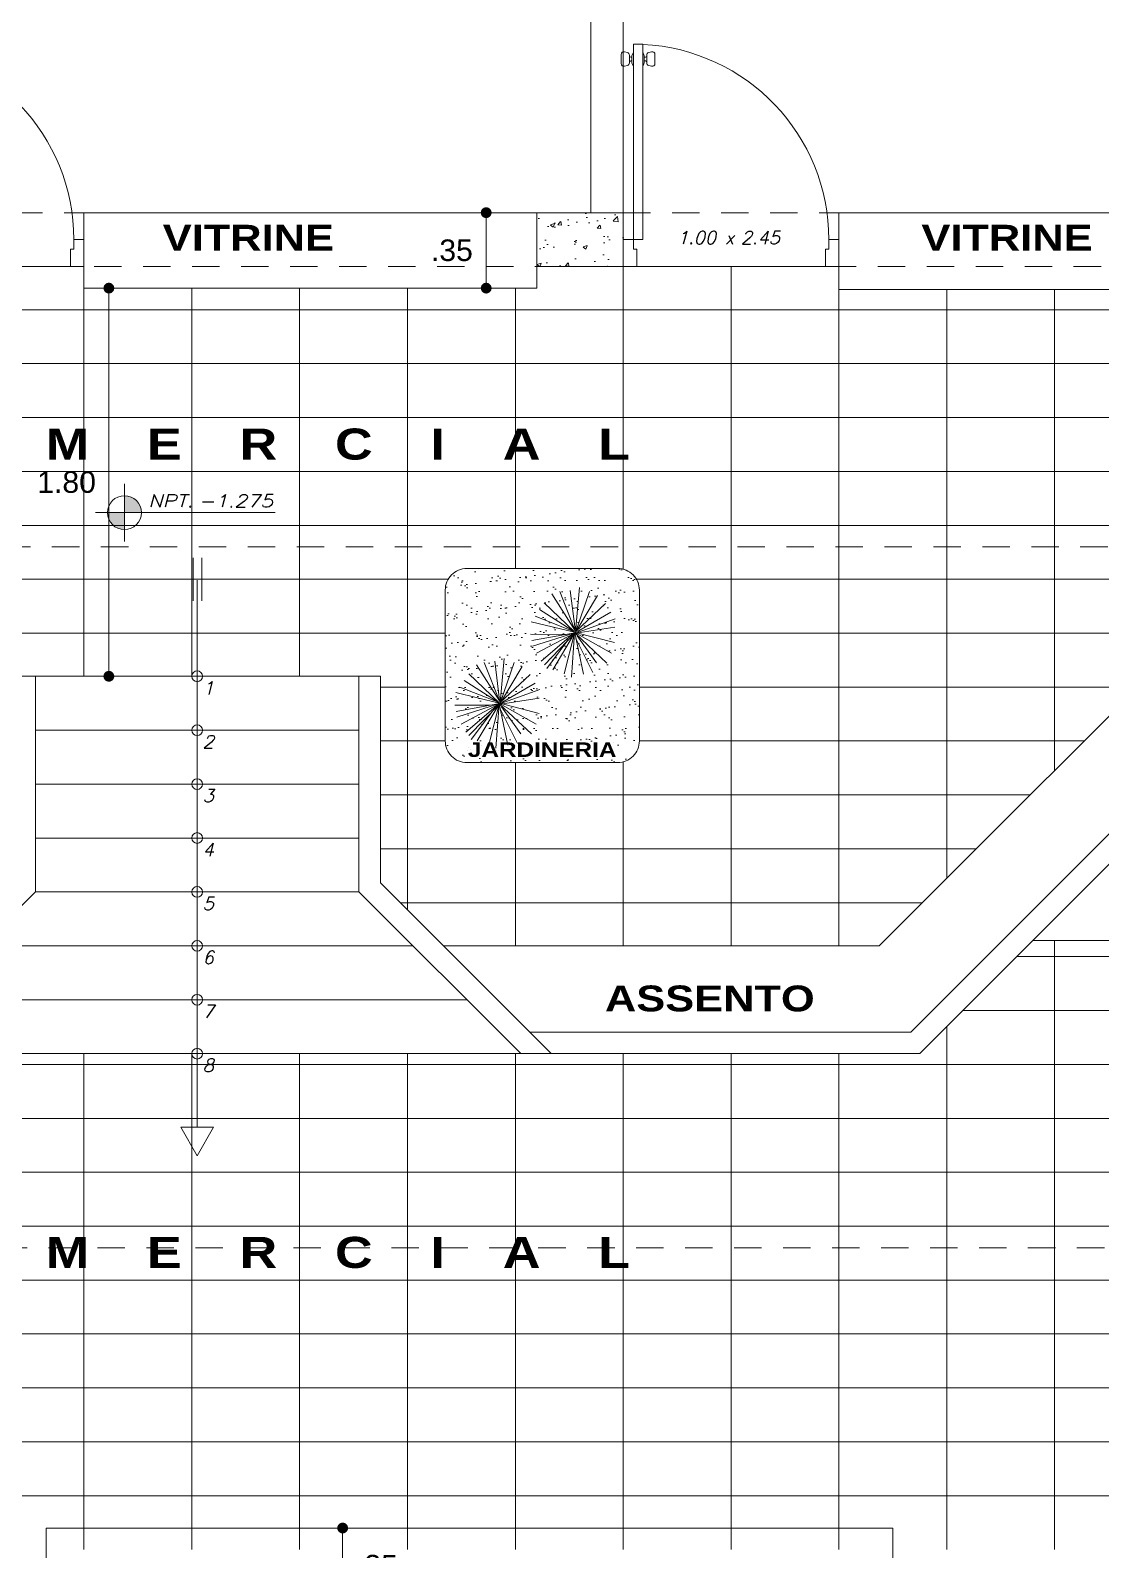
# Model space of a CAD drawing. Header units: millimetres. Extents: x 2178 to 2304, y 1220 to 1359.
# Drawn here: x 2200.78 to 2205.74, y 1334.32 to 1341.37 of the extents above; entities that cross this region are included whole.
import ezdxf
from ezdxf.enums import TextEntityAlignment as Align

# ---------------------------------------------------------------- set-up
doc = ezdxf.new("R2010")
doc.units = ezdxf.units.MM
doc.linetypes.add('HIDDEN', pattern=[9.525, 6.35, -3.175])
doc.layers.get('0').update_dxf_attribs({"lineweight": 0})
for name, color, linetype, lineweight in [('carpinteria', 12, 'Continuous', 5), ('COTAS', 40, 'Continuous', 20), ('ESCALERA', 71, 'Continuous', 9), ('PLUMA 1', 46, 'Continuous', 13), ('PLUMA 2', 94, 'Continuous', 15), ('PLUMA 7', 10, 'Continuous', 0), ('PROY', 13, 'HIDDEN', 13), ('TEXTO', 5, 'Continuous', 18), ('TEXTOS', 42, 'Continuous', 13), ('vegetacio', 62, 'Continuous', 5)]:
    doc.layers.add(name, color=color, linetype=linetype, lineweight=lineweight)
doc.layers.add('pisos....', color=7, linetype='Continuous', lineweight=5, true_color=0x7c7f7e)
doc.styles.add('ARIAL', font='arial.ttf')
doc.styles.add('ARIAL-N', font='arialbd.ttf')
doc.styles.add('SIMPLEX', font='simplex.shx', dxfattribs={"width": 1.2, "oblique": 15})
doc.dimstyles.new('RPM 50', dxfattribs={"dimtxt": 0.1, "dimasz": 0.05, "dimexe": 0.0885, "dimexo": 0.1535, "dimgap": 0.071, "dimtad": 2, "dimtih": 1, "dimtoh": 1, "dimzin": 4, "dimdsep": 46, "dimtxsty": 'ARIAL', "dimblk": 'DOT', "dimcen": 0.4, "dimdle": 0.25, "dimclrd": 8, "dimclre": 8, "dimclrt": 9, "dimadec": 0, "dimazin": 0, "dimtfac": 1, "dimtix": 1, "dimtmove": 0, "dimatfit": 3, "dimldrblk": 'DOT', "dimfxl": 0.5, "dimfxlon": 1, "dimlwd": 0, "dimlwe": 0, "dimarcsym": 0})

# ---------------------------------------------------------------- blocks, each defined once
blk = doc.blocks.new('puerta de 0.80')
for p, q in [((0, 0.7579), (0, 0.8079)), ((0, 0.0579), (0, 0.8079)), ((0.1, 0.7704), (0.1, 0.8079)), ((0, 0.7579), (0.065, 0.7579)), ((0.065, 0.7579), (0.065, 0.7704)), ((0.065, 0.7704), (0.1, 0.7704)), ((0.7434, 0.1132), (0.7462, 0.1025)), ((0.77, 0.1257), (0.753, 0.1257)), ((0.77, 0.1257), (0.787, 0.1257)), ((0.7966, 0.1132), (0.7938, 0.1025)), ((0, 0.0079), (0, 0.0579)), ((0, 0.0579), (0.065, 0.0579)), ((0.065, 0.0454), (0.065, 0.0579)), ((0.1, 0.0804), (0.825, 0.0804)), ((0.1, 0.0454), (0.1, 0.0804)), ((0.7821, 0.0951), (0.7559, 0.0951)), ((0.7559, 0.0951), (0.7579, 0.0951)), ((0.7821, 0.0855), (0.7559, 0.0855)), ((0.7629, 0.0901), (0.7629, 0.0855)), ((0.7771, 0.0901), (0.7771, 0.0855)), ((0.7841, 0.0951), (0.7821, 0.0951)), ((0.825, 0.0804), (0.825, 0.0454)), ((0.1, 0.0454), (0.065, 0.0454)), ((0.825, 0.0454), (0.1, 0.0454)), ((0.1, 0.0454), (0.1, 0.0079)), ((0.7434, 0.0126), (0.7462, 0.0232)), ((0.77, 0), (0.753, 0)), ((0.7821, 0.0403), (0.7559, 0.0403)), ((0.7821, 0.0306), (0.7559, 0.0306)), ((0.7559, 0.0306), (0.7579, 0.0306)), ((0.7629, 0.0356), (0.7629, 0.0403)), ((0.77, 0), (0.787, 0)), ((0.825, 0.0454), (0.772, 0.0454)), ((0.7771, 0.0356), (0.7771, 0.0403)), ((0.7841, 0.0306), (0.7821, 0.0306)), ((0.7966, 0.0126), (0.7938, 0.0232))]:
    blk.add_line(p, q)
at = {"linetype": 'Continuous', "lineweight": 0}
for p, q in [((0.7559, 0.0855), (0.7419, 0.0804)), ((0.7821, 0.0855), (0.796, 0.0804)), ((0.7559, 0.0403), (0.7419, 0.0454)), ((0.7821, 0.0403), (0.796, 0.0454))]:
    blk.add_line(p, q, dxfattribs=at)
for centre, radius, start, end in [((0.1, 0.0454), 0.725, 2.7671, 90), ((0.753, 0.1157), 0.01, 90, 195), ((0.787, 0.1157), 0.01, 345, 90), ((0.7559, 0.1051), 0.01, 195, 270), ((0.7579, 0.0901), 0.005, 0, 90), ((0.7821, 0.0901), 0.005, 90, 180), ((0.7841, 0.1051), 0.01, 270, 345), ((0.753, 0.01), 0.01, 165, 270), ((0.7559, 0.0206), 0.01, 90, 165), ((0.7579, 0.0356), 0.005, 270, 0), ((0.7821, 0.0356), 0.005, 180, 270), ((0.7841, 0.0206), 0.01, 15, 90), ((0.787, 0.01), 0.01, 270, 15)]:
    blk.add_arc(centre, radius, start, end)
blk = doc.blocks.new('P')
at = {"style": 'SIMPLEX', "oblique": 15}
blk.add_text('x', height=0.06, dxfattribs=at).set_placement((-0.017, 0.0255))
blk.add_attdef('L', text='', height=0.06, dxfattribs=at).set_placement((-0.0577, 0.0255), align=Align.RIGHT)
blk.add_attdef('H', (0.0581, 0.0255), '', height=0.06, dxfattribs=at)
blk = doc.blocks.new('Arbust11')
for p, q in [((0.038, 0.486), (-0.274, 0.822)), ((-0.162, 0.888), (0.038, 0.486)), ((0.038, 0.487), (-0.094, 0.94)), ((0.041, 0.482), (0.038, 0.935)), ((0.041, 0.545), (0.141, 0.941)), ((0.044, 0.486), (0.309, 0.872)), ((0.059, 0.52), (0.2, 0.847)), ((0.028, 0.486), (-0.374, 0.704)), ((-0.349, 0.748), (0.041, 0.486)), ((-0.062, 0.557), (-0.333, 0.794)), ((0.044, 0.479), (0.381, 0.779)), ((0.047, 0.479), (0.437, 0.676)), ((-0.433, 0.526), (0.044, 0.482)), ((0.031, 0.486), (-0.405, 0.61)), ((0.053, 0.489), (0.474, 0.514)), ((0.044, 0.482), (-0.427, 0.467)), ((-0.053, 0.479), (-0.427, 0.395)), ((0.041, 0.476), (-0.389, 0.267)), ((0.041, 0.47), (-0.336, 0.217)), ((0.041, 0.473), (-0.274, 0.158)), ((0.038, 0.467), (-0.212, 0.099)), ((0.05, 0.454), (-0.109, 0.021)), ((0.05, 0.464), (-0.022, 0.015)), ((0.047, 0.486), (0.499, 0.426)), ((0.05, 0.479), (0.29, 0.083)), ((0.05, 0.473), (0.43, 0.245)), ((0.053, 0.47), (0.194, 0.018)), ((0.053, 0.445), (0.091, 0.027)), ((0.056, 0.476), (0.365, 0.143)), ((0.072, 0.476), (0.465, 0.348))]:
    blk.add_line(p, q)
blk = doc.blocks.new('F1')
for points in [[(-0.1, 0.02), (0.1, 0.02)], [(-0.1, -0.02), (0.1, -0.02)]]:
    blk.add_lwpolyline(points)
blk = doc.blocks.new('N')
at = {"linetype": 'Continuous'}
h = blk.add_hatch(color=256, dxfattribs=at)
h.paths.add_polyline_path([(0, 0.1), (0, 0), (0.1, 0, 0.414214)])
h.paths.add_polyline_path([(-0.1, 0, 0.414214), (0, -0.1), (0, 0)])
for points in [[(0, 0.17), (0, -0.17)], [(-0.17, 0), (0.8871, 0)]]:
    blk.add_lwpolyline(points)
blk.add_circle((0, 0), 0.1)
at = {"color": 64, "style": 'SIMPLEX', "oblique": 15, "width": 1.2}
blk.add_text('NPT.', height=0.075, dxfattribs=at).set_placement((0.1398, 0.0314))
at = {"color": 64, "style": 'SIMPLEX', "oblique": 15, "width": 1.062312}
blk.add_attdef('NIV', text='', height=0.075, dxfattribs=at).set_placement((0.4349, 0.0314), (0.875, 0.0314), align=Align.FIT)
blk = doc.blocks.new('_DOT')
at = {"color": 0, "linetype": 'ByBlock'}
blk.add_line((-0.5, 0), (-1, 0), dxfattribs=at)
at = {"color": 0, "linetype": 'ByBlock', "const_width": 0.5}
blk.add_lwpolyline([(-0.25, 0, 1), (0.25, 0, 1)], format="xyb", close=True, dxfattribs=at)
blk = doc.blocks.new('*D922')
at = {"color": 8, "lineweight": 0, "transparency": 16777216}
for p, q in [((2202.8911, 1340.5197), (2202.8026, 1340.5197)), ((2202.8911, 1340.4697), (2202.8911, 1340.2197)), ((2202.8911, 1340.1697), (2202.8026, 1340.1697))]:
    blk.add_line(p, q, dxfattribs=at)
at = {"layer": 'Defpoints', "color": 0, "transparency": 16777216}
for p in [(2203.0042, 1340.5197), (2202.8911, 1340.1697), (2203.0042, 1340.1697)]:
    blk.add_point(p, dxfattribs=at)
at = {"color": 8, "lineweight": 0, "transparency": 16777216, "xscale": 0.05, "yscale": 0.05, "zscale": 0.05}
for p, rotation in [((2202.8911, 1340.5197), 90), ((2202.8911, 1340.1697), 270)]:
    blk.add_blockref('_DOT', p, dxfattribs=dict(at, rotation=rotation))
at = {"color": 9, "transparency": 16777216, "insert": (2202.7322, 1340.3447), "char_height": 0.1, "attachment_point": 5, "style": 'ARIAL'}
blk.add_mtext('.35', dxfattribs=at)
blk = doc.blocks.new('*D1099')
at = {"color": 8, "lineweight": 0, "transparency": 16777216}
for p, q in [((2201.142, 1340.1697), (2201.0535, 1340.1697)), ((2201.142, 1338.4197), (2201.142, 1340.1197)), ((2201.142, 1338.3697), (2201.0535, 1338.3697))]:
    blk.add_line(p, q, dxfattribs=at)
at = {"layer": 'Defpoints', "color": 0, "transparency": 16777216}
for p in [(2201.142, 1340.1697), (2201.2739, 1340.1697), (2201.2739, 1338.3697)]:
    blk.add_point(p, dxfattribs=at)
at = {"color": 8, "lineweight": 0, "transparency": 16777216, "xscale": 0.05, "yscale": 0.05, "zscale": 0.05}
for p, rotation in [((2201.142, 1340.1697), 90), ((2201.142, 1338.3697), 270)]:
    blk.add_blockref('_DOT', p, dxfattribs=dict(at, rotation=rotation))
at = {"color": 9, "transparency": 16777216, "insert": (2200.946, 1339.2697), "char_height": 0.1, "attachment_point": 5, "style": 'ARIAL'}
blk.add_mtext('1.80', dxfattribs=at)
blk = doc.blocks.new('*D1106')
at = {"color": 8, "lineweight": 0, "transparency": 16777216}
for p, q in [((2202.2258, 1334.4197), (2202.3143, 1334.4197)), ((2202.2258, 1334.1197), (2202.2258, 1334.3697)), ((2202.2258, 1334.0697), (2202.3143, 1334.0697))]:
    blk.add_line(p, q, dxfattribs=at)
at = {"layer": 'Defpoints', "color": 0, "transparency": 16777216}
for p in [(2202.1786, 1334.4197), (2202.2258, 1334.4197), (2202.1786, 1334.0697)]:
    blk.add_point(p, dxfattribs=at)
at = {"color": 8, "lineweight": 0, "transparency": 16777216, "xscale": 0.05, "yscale": 0.05, "zscale": 0.05}
for p, rotation in [((2202.2258, 1334.4197), 90), ((2202.2258, 1334.0697), 270)]:
    blk.add_blockref('_DOT', p, dxfattribs=dict(at, rotation=rotation))
at = {"color": 9, "transparency": 16777216, "insert": (2202.3848, 1334.2447), "char_height": 0.1, "attachment_point": 5, "style": 'ARIAL'}
blk.add_mtext('.35', dxfattribs=at)

msp = doc.modelspace()

# ---------------------------------------------------------------- hatches: boundary and pattern name
h = msp.add_hatch()
h.set_pattern_fill('AR-CONC', color=256, scale=0.001)
h.set_pattern_definition([(50, (1034.0931, -430.40647), (0.182184669, -0.015939086), [0.01905, -0.20955]), (355, (1034.0931, -430.40647), (-0.035243421, 0.191056845), [0.01524, -0.167640584]), (100.451445, (1034.10828, -430.4078), (0.146941247, 0.175117752), [0.016190009, -0.178090245]), (46.1842, (1034.0931, -430.35567), (0.27107904, -0.042042328), [0.028575, -0.314325]), (96.635558, (1034.11569, -430.35918), (0.237404134, 0.247426125), [0.024285023, -0.267135608]), (351.184151, (1034.0931, -430.35567), (0.237404134, 0.247426125), [0.022859967, -0.251459732]), (21, (1034.1185, -430.36837), (0.151614391, -0.102265198), [0.01905, -0.20955]), (326, (1034.1185, -430.36837), (0.061802028, 0.184187966), [0.01524, -0.16764]), (71.451445, (1034.13113, -430.3769), (0.21341642, 0.081922769), [0.016190009, -0.178089938]), (37.5, (1034.093096, -430.40647), (0.0030886033, 0.0845550389), [0, -0.165608, 0, -0.17018, 0, -0.168275]), (7.5, (1034.0931, -430.40647), (0.0668196625, 0.100180575), [0, -0.097028, 0, -0.161798, 0, -0.064135]), (327.5, (1034.036454, -430.40647), (0.1355905952, -0.005728744), [0, -0.0635, 0, -0.19812, 0, -0.26289]), (317.5, (1034.01105, -430.40647), (0.1481291814, 0.025426491), [0, -0.08255, 0, -0.131572, 0, -0.18669])])
h.paths.add_polyline_path([(2203.5263, 1340.2697), (2203.5263, 1340.5197), (2203.1263, 1340.5197), (2203.1263, 1340.2697)])
h = msp.add_hatch()
h.set_pattern_fill('AR-SAND', color=256, scale=0.002)
h.set_pattern_definition([(37.5, (1019.093096, -426.95647), (-0.0032000626, 0.0978826475), [0, -0.077216, 0, -0.08636, 0, -0.08255]), (7.5, (1019.0931, -426.95647), (0.089904657, 0.14336502), [0, -0.041656, 0, -0.069596, 0, -0.02667]), (327.5, (1019.03061, -426.95647), (0.158198474, 0.000287437), [0, -0.0254, 0, -0.09144, 0, -0.11938]), (317.5, (1019.03061, -426.95647), (0.1527112905, 0.044585865), [0, -0.0127, 0, -0.059944, 0, -0.06858])])
h.paths.add_polyline_path([(2203.5013, 1337.9697, 0.414214), (2203.6013, 1338.0697), (2203.6013, 1338.7697, 0.414214), (2203.5013, 1338.8697), (2202.8013, 1338.8697, 0.414214), (2202.7013, 1338.7697), (2202.7013, 1338.0697, 0.414214), (2202.8013, 1337.9697)])
h.paths.add_polyline_path([(2203.2883, 1338.5617), (2203.286, 1338.5587), (2203.2915, 1338.5637), (2203.2907, 1338.5637)], flags=16)

# ---------------------------------------------------------------- linework, layer by layer
for points in [[(2203.1263, 1340.1697), (2201.0263, 1340.1697), (2201.0263, 1340.5197), (2203.1263, 1340.5197)], [(2206.8763, 1340.1628), (2204.5263, 1340.1628), (2204.5263, 1340.5197), (2206.8763, 1340.5197)], [(2200.8513, 1334.4197), (2204.7763, 1334.4197), (2204.7763, 1334.0697), (2200.8513, 1334.0697)]]:
    msp.add_lwpolyline(points, close=True)
at = {"layer": 'ESCALERA'}
msp.add_lwpolyline([(2201.5513, 1336.146), (2201.6276, 1336.2781), (2201.475, 1336.2781)], close=True, dxfattribs=at)
at = {"layer": 'pisos....'}
for points in [[(2203.5263, 1338.8665), (2203.5263, 1340.2697)], [(2204.0263, 1337.1197), (2204.0263, 1340.2697)], [(2201.0263, 1338.3697), (2201.0263, 1340.1697)], [(2201.5263, 1338.3697), (2201.5263, 1340.1697)], [(2202.0263, 1338.3697), (2202.0263, 1340.1697)], [(2202.5263, 1337.2861), (2202.5263, 1340.1697)], [(2203.0263, 1338.8697), (2203.0263, 1340.1697)], [(2204.5263, 1337.1197), (2204.5263, 1340.1628)], [(2205.0263, 1337.4326), (2205.0263, 1340.1628)], [(2205.5263, 1337.9326), (2205.5263, 1340.1628)], [(2192.8263, 1340.0697), (2209.0263, 1340.0697)], [(2193.2829, 1339.8197), (2209.0263, 1339.8197)], [(2193.5002, 1339.5697), (2209.0263, 1339.5697)], [(2193.5907, 1339.3197), (2209.0263, 1339.3197)], [(2192.8263, 1339.0697), (2209.0263, 1339.0697)], [(2200.3879, 1338.8197), (2202.7147, 1338.8197)], [(2203.5879, 1338.8197), (2209.0263, 1338.8197)], [(2200.4013, 1338.5697), (2202.7013, 1338.5697)], [(2203.3073, 1338.5697), (2203.308, 1338.5697)], [(2203.6013, 1338.5697), (2206.1635, 1338.5697)], [(2202.7013, 1338.3197), (2202.4013, 1338.3197)], [(2203.6013, 1338.3197), (2205.9135, 1338.3197)], [(2202.7013, 1338.0697), (2202.4013, 1338.0697)], [(2203.6013, 1338.0697), (2205.6635, 1338.0697)], [(2203.0263, 1337.1197), (2203.0263, 1337.9697)], [(2203.5263, 1337.1197), (2203.5263, 1337.9729)], [(2202.4013, 1337.8197), (2205.4135, 1337.8197)], [(2202.4013, 1337.5697), (2205.1635, 1337.5697)], [(2202.4927, 1337.3197), (2204.9135, 1337.3197)], [(2205.5263, 1334.3197), (2205.5263, 1337.1441)], [(2205.3513, 1337.0697), (2208.3593, 1337.0697)], [(2205.1013, 1336.8197), (2208.6093, 1336.8197)], [(2205.0263, 1334.3197), (2205.0263, 1336.7447)], [(2194.2433, 1336.5697), (2208.8593, 1336.5697)], [(2201.0263, 1334.3197), (2201.0263, 1336.6197)], [(2201.5263, 1334.3197), (2201.5263, 1336.6197)], [(2202.0263, 1334.3197), (2202.0263, 1336.6197)], [(2202.5263, 1334.3197), (2202.5263, 1336.6197)], [(2203.0263, 1334.3197), (2203.0263, 1336.6197)], [(2203.5263, 1334.3197), (2203.5263, 1336.6197)], [(2204.0263, 1334.3197), (2204.0263, 1336.6197)], [(2204.5263, 1334.3197), (2204.5263, 1336.6197)], [(2189.2763, 1336.3197), (2225.1324, 1336.3197)], [(2189.2763, 1336.0697), (2225.1324, 1336.0697)], [(2189.2763, 1335.8197), (2225.1324, 1335.8197)], [(2189.2763, 1335.5697), (2225.1324, 1335.5697)], [(2189.2763, 1335.3197), (2225.1324, 1335.3197)], [(2189.2763, 1335.0697), (2225.1324, 1335.0697)], [(2190.4513, 1334.8197), (2225.1324, 1334.8197)], [(2190.7013, 1334.5697), (2225.1324, 1334.5697)]]:
    msp.add_lwpolyline(points, dxfattribs=at)
at = {"layer": 'PLUMA 1'}
msp.add_line((2201.5513, 1336.2781), (2201.5513, 1338.815), dxfattribs=at)
for centre in [(2201.5513, 1338.3697), (2201.5513, 1338.1197), (2201.5513, 1337.8697), (2201.5513, 1337.6197), (2201.5513, 1337.3697), (2201.5513, 1337.1197), (2201.5513, 1336.8697), (2201.5513, 1336.6197)]:
    msp.add_circle(centre, 0.025, dxfattribs=at)
at = {"layer": 'PLUMA 2', "color": 40, "linetype": 'Continuous', "lineweight": 20, "flags": 128}
msp.add_lwpolyline([(2203.5013, 1338.8697), (2202.8013, 1338.8697, 0.414214), (2202.7013, 1338.7697), (2202.7013, 1338.0697, 0.414214), (2202.8013, 1337.9697), (2203.5013, 1337.9697, 0.414214), (2203.6013, 1338.0697), (2203.6013, 1338.7697, 0.414214)], format="xyb", close=True, dxfattribs=at)
for points in [[(2204.7135, 1337.1197), (2206.2763, 1338.6826)], [(2201.5513, 1338.3697), (2200.7013, 1338.3697)], [(2200.8013, 1338.3697), (2200.8013, 1337.3697)], [(2201.5513, 1338.3697), (2202.4013, 1338.3697)], [(2202.3013, 1338.3697), (2202.3013, 1337.3697)], [(2202.4013, 1338.3697), (2202.4013, 1337.4111)], [(2201.5513, 1338.1197), (2200.8013, 1338.1197)], [(2201.5513, 1338.1197), (2202.3013, 1338.1197)], [(2201.5513, 1337.8697), (2200.8013, 1337.8697)], [(2201.5513, 1337.8697), (2202.3013, 1337.8697)], [(2204.8599, 1336.7197), (2205.7843, 1337.6441)], [(2201.5513, 1337.6197), (2200.8013, 1337.6197)], [(2201.5513, 1337.6197), (2202.3013, 1337.6197)], [(2204.9013, 1336.6197), (2205.8257, 1337.5441)], [(2200.0513, 1336.6197), (2200.8013, 1337.3697)], [(2201.5513, 1337.3697), (2200.8013, 1337.3697)], [(2201.5513, 1337.3697), (2202.3013, 1337.3697)], [(2203.0513, 1336.6197), (2202.3013, 1337.3697)], [(2203.1927, 1336.6197), (2202.4013, 1337.4111)], [(2208.2849, 1337.1441), (2205.4257, 1337.1441)], [(2201.5513, 1337.1197), (2200.5513, 1337.1197)], [(2201.5513, 1337.1197), (2202.5513, 1337.1197)], [(2202.6927, 1337.1197), (2204.7135, 1337.1197)], [(2201.5513, 1336.8697), (2200.3013, 1336.8697)], [(2201.5513, 1336.8697), (2202.8013, 1336.8697)], [(2203.0927, 1336.7197), (2204.8599, 1336.7197)], [(2201.5513, 1336.6197), (2198.2013, 1336.6197)], [(2201.5513, 1336.6197), (2204.9013, 1336.6197)]]:
    msp.add_lwpolyline(points, dxfattribs=at)
at = {"layer": 'PLUMA 7'}
for points in [[(2203.5263, 1343.8197), (2203.5263, 1340.3947)], [(2203.3763, 1343.7197), (2203.3763, 1340.5197)]]:
    msp.add_lwpolyline(points, dxfattribs=at)
msp.add_lwpolyline([(2203.1263, 1340.5197), (2203.1263, 1340.2697), (2203.5263, 1340.2697), (2203.5263, 1340.5197)], close=True, dxfattribs=at)
at = {"layer": 'PROY', "ltscale": 0.02, "flags": 128}
for points in [[(2200.0263, 1340.5197), (2201.0263, 1340.5197), (2201.0263, 1340.5197)], [(2203.5263, 1340.5197), (2204.5263, 1340.5197), (2204.5263, 1340.5197)], [(2206.8763, 1340.2697), (2200.0263, 1340.2697)], [(2194.9763, 1338.9697), (2208.1263, 1338.9697)], [(2192.9177, 1335.7197), (2210.1849, 1335.7197)]]:
    msp.add_lwpolyline(points, dxfattribs=at)

# ---------------------------------------------------------------- block references
at = {"layer": 'carpinteria', "xscale": -1.25, "yscale": 1.25, "zscale": 1.25, "rotation": 270}
for p in [(2200.0165, 1340.2697), (2203.5165, 1340.2697)]:
    msp.add_blockref('puerta de 0.80', p, dxfattribs=at)
at = {"layer": 'COTAS'}
ref = msp.add_blockref('N', (2201.2143, 1339.1286), dxfattribs=dict(at, xscale=0.7870854846603947, yscale=0.7870854846603947, zscale=0.7870854846603947))
ref.add_attrib('NIV', '-1.275', dxfattribs={"layer": '0', "color": 64, "height": 0.05903, "style": 'SIMPLEX', "oblique": 15, "width": 1.162531}).set_placement((2201.5566, 1339.1533), (2201.903, 1339.1533), align=Align.FIT)
at = {"layer": 'PLUMA 1', "rotation": 89.99999999999999}
msp.add_blockref('F1', (2201.5534, 1338.8197), dxfattribs=at)
at = {"layer": 'TEXTOS'}
msp.add_blockref('P', (2204.014, 1340.3483), dxfattribs=at).add_auto_attribs({'H': '2.45', 'L': '1.00'})
at = {"layer": 'vegetacio', "xscale": -0.4319999999999373, "yscale": 0.4319999999999372, "zscale": 0.4319999999999372, "rotation": 192.194189850218}
for p in [(2203.2402, 1338.7712), (2202.8904, 1338.4423)]:
    msp.add_blockref('Arbust11', p, dxfattribs=at)

# ---------------------------------------------------------------- texts
at = {"layer": 'TEXTO', "style": 'ARIAL-N', "width": 1.2}
for s, height, p in [('VITRINE', 0.12, (2201.7886, 1340.3434)), ('VITRINE', 0.12, (2205.3054, 1340.3434)), ('G    A    L    E    R    I    A          C    O    M    E    R    C    I    A    L ', 0.144, (2200.1049, 1339.3746)), ('JARDINERIA', 0.0672, (2203.1506, 1337.9957)), ('ASSENTO', 0.12, (2203.9278, 1336.8157)), ('G    A    L    E    R    I    A          C    O    M    E    R    C    I    A    L ', 0.144, (2200.1049, 1335.6261))]:
    msp.add_text(s, height=height, dxfattribs=at).set_placement(p, align=Align.CENTER)
at = {"layer": 'TEXTOS', "style": 'SIMPLEX', "oblique": 15}
for s, p in [('1', (2201.6025, 1338.3158)), ('2', (2201.6025, 1338.0658)), ('3', (2201.6025, 1337.8158)), ('4', (2201.6025, 1337.5658)), ('5', (2201.6025, 1337.3158)), ('6', (2201.6025, 1337.0658)), ('7', (2201.6025, 1336.8158)), ('8', (2201.6025, 1336.5658))]:
    msp.add_text(s, height=0.06, dxfattribs=at).set_placement(p, align=Align.MIDDLE_CENTER)

# ---------------------------------------------------------------- dimensions: what is measured, and where the dimension line sits
for base, p1, p2, picture, middle in [((2202.8911, 1340.1697), (2203.0042, 1340.5197), (2203.0042, 1340.1697), '*D922', (2202.7322, 1340.3447)), ((2201.142, 1340.1697), (2201.2739, 1338.3697), (2201.2739, 1340.1697), '*D1099', (2200.946, 1339.2697)), ((2202.2258, 1334.4197), (2202.1786, 1334.0697), (2202.1786, 1334.4197), '*D1106', (2202.3848, 1334.2447))]:
    dim = msp.add_linear_dim(base=base, p1=p1, p2=p2, angle=90, dimstyle='RPM 50')
    dim.commit()
    dim.dimension.update_dxf_attribs({"geometry": picture, "text_midpoint": middle})

doc.saveas('drawing.dxf')
